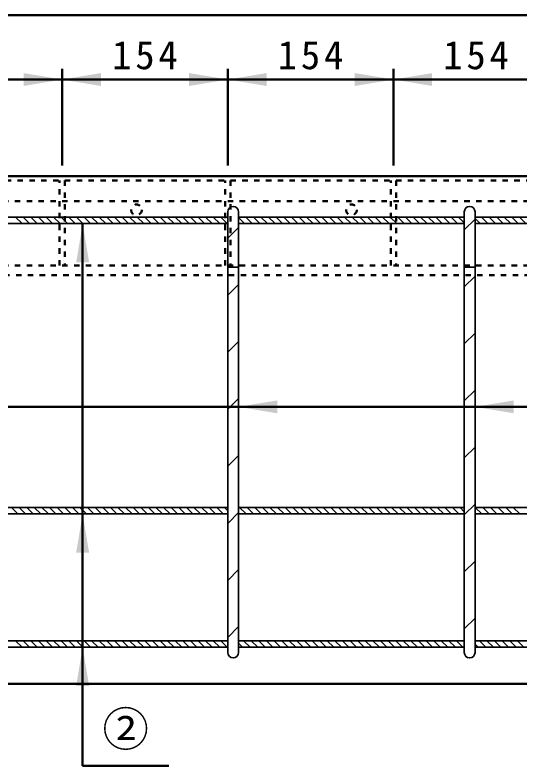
# Model space of a CAD drawing. Units: millimetres, scale not verified. Extents: x 100 to 4105, y 100 to 2870.
# Drawn here: x 3105 to 3575, y 995 to 1694 of the extents above; entities that cross this region are included whole.
import ezdxf
from ezdxf.enums import TextEntityAlignment as Align

# ---------------------------------------------------------------- set-up
doc = ezdxf.new("R2010")
doc.units = ezdxf.units.MM
doc.header["$LTSCALE"] = 5
doc.linetypes.add('USER2', pattern=[2.2, 1, -1.2])
doc.layers.add('V-nasSTD', color=7, linetype='Continuous', lineweight=50)
doc.styles.add('ＭＳ ゴシック', font='')
doc.styles.get('ＭＳ ゴシック').set_extended_font_data('MS Gothic')

msp = doc.modelspace()

# ---------------------------------------------------------------- hatches: boundary and pattern name
at = {"layer": 'V-nasSTD'}
for points in [[(3112.814, 1627.89), (3148.814, 1633.89), (3112.814, 1639.89)], [(3184.814, 1639.89), (3148.814, 1633.89), (3184.814, 1627.89)], [(3266.814, 1627.89), (3302.814, 1633.89), (3266.814, 1639.89)], [(3338.814, 1639.89), (3302.814, 1633.89), (3338.814, 1627.89)], [(3420.814, 1627.89), (3456.814, 1633.89), (3420.814, 1639.89)], [(3492.814, 1639.89), (3456.814, 1633.89), (3492.814, 1627.89)], [(3173.814, 1463.89), (3167.814, 1499.89), (3161.814, 1463.89)], [(3348.814, 1335.433), (3312.814, 1329.433), (3348.814, 1323.433)], [(3568.814, 1335.433), (3532.814, 1329.433), (3568.814, 1323.433)], [(3173.814, 1193.89), (3167.814, 1229.89), (3161.814, 1193.89)], [(3173.814, 1069.89), (3167.814, 1105.89), (3161.814, 1069.89)]]:
    msp.add_hatch(color=256, dxfattribs=at).paths.add_polyline_path(points)

# ---------------------------------------------------------------- linework, layer by layer
for p, q in [((1917.814, 1693.89), (3917.814, 1693.89)), ((3148.814, 1553.89), (3148.814, 1643.89)), ((3302.814, 1553.89), (3302.814, 1643.89)), ((3456.814, 1553.89), (3456.814, 1643.89)), ((2994.814, 1633.89), (3148.814, 1633.89)), ((3148.814, 1633.89), (3302.814, 1633.89)), ((3302.814, 1633.89), (3456.814, 1633.89)), ((3456.814, 1633.89), (3610.814, 1633.89)), ((1917.814, 1543.89), (3917.814, 1543.89)), ((3167.814, 995.39), (3167.814, 1499.89)), ((4020.814, 1329.433), (2917.814, 1329.433)), ((1917.814, 1071.89), (3917.814, 1071.89)), ((3167.814, 995.39), (3247.814, 995.39))]:
    msp.add_line(p, q, dxfattribs=at)
at = {"layer": 'V-nasSTD', "linetype": 'USER2'}
for p, q in [((1919.314, 1539.89), (3916.314, 1539.89)), ((3146.314, 1460.89), (3146.314, 1539.89)), ((3151.314, 1539.89), (3151.314, 1460.89)), ((3300.314, 1460.89), (3300.314, 1539.89)), ((3305.314, 1539.89), (3305.314, 1460.89)), ((3454.314, 1460.89), (3454.314, 1539.89)), ((3459.314, 1539.89), (3459.314, 1460.89)), ((2917.814, 1520.89), (3916.314, 1520.89)), ((2917.814, 1460.89), (3916.314, 1460.89)), ((1917.814, 1451.89), (3917.814, 1451.89))]:
    msp.add_line(p, q, dxfattribs=at)
at = {"layer": 'V-nasSTD', "lineweight": 35}
for p, q in [((3302.814, 1100.89), (3302.814, 1510.89)), ((3312.814, 1510.89), (3312.814, 1100.89)), ((3522.814, 1100.89), (3522.814, 1510.89)), ((3532.814, 1510.89), (3532.814, 1100.89)), ((3032.814, 1505.89), (3302.814, 1505.89)), ((3105.437, 1505.89), (3111.437, 1499.89)), ((3112.508, 1505.89), (3118.508, 1499.89)), ((3119.579, 1505.89), (3125.579, 1499.89)), ((3126.65, 1505.89), (3132.65, 1499.89)), ((3133.721, 1505.89), (3139.721, 1499.89)), ((3140.792, 1505.89), (3146.792, 1499.89)), ((3147.863, 1505.89), (3153.863, 1499.89)), ((3154.934, 1505.89), (3160.934, 1499.89)), ((3162.005, 1505.89), (3168.005, 1499.89)), ((3169.076, 1505.89), (3175.076, 1499.89)), ((3176.147, 1505.89), (3182.147, 1499.89)), ((3183.218, 1505.89), (3189.218, 1499.89)), ((3190.289, 1505.89), (3196.289, 1499.89)), ((3197.361, 1505.89), (3203.361, 1499.89)), ((3204.432, 1505.89), (3210.432, 1499.89)), ((3211.503, 1505.89), (3217.503, 1499.89)), ((3218.574, 1505.89), (3224.574, 1499.89)), ((3225.645, 1505.89), (3231.645, 1499.89)), ((3232.716, 1505.89), (3238.716, 1499.89)), ((3239.787, 1505.89), (3245.787, 1499.89)), ((3246.858, 1505.89), (3252.858, 1499.89)), ((3253.929, 1505.89), (3259.929, 1499.89)), ((3261, 1505.89), (3267, 1499.89)), ((3268.071, 1505.89), (3274.071, 1499.89)), ((3275.142, 1505.89), (3281.142, 1499.89)), ((3282.213, 1505.89), (3288.213, 1499.89)), ((3289.284, 1505.89), (3295.284, 1499.89)), ((3296.355, 1505.89), (3302.355, 1499.89)), ((3312.814, 1505.89), (3522.814, 1505.89)), ((3312.814, 1505.554), (3318.477, 1499.89)), ((3319.548, 1505.89), (3325.548, 1499.89)), ((3326.62, 1505.89), (3332.62, 1499.89)), ((3333.691, 1505.89), (3339.691, 1499.89)), ((3340.762, 1505.89), (3346.762, 1499.89)), ((3347.833, 1505.89), (3353.833, 1499.89)), ((3354.904, 1505.89), (3360.904, 1499.89)), ((3361.975, 1505.89), (3367.975, 1499.89)), ((3369.046, 1505.89), (3375.046, 1499.89)), ((3376.117, 1505.89), (3382.117, 1499.89)), ((3383.188, 1505.89), (3389.188, 1499.89)), ((3390.259, 1505.89), (3396.259, 1499.89)), ((3397.33, 1505.89), (3403.33, 1499.89)), ((3404.401, 1505.89), (3410.401, 1499.89)), ((3411.472, 1505.89), (3417.472, 1499.89)), ((3418.543, 1505.89), (3424.543, 1499.89)), ((3425.614, 1505.89), (3431.614, 1499.89)), ((3432.686, 1505.89), (3438.686, 1499.89)), ((3439.757, 1505.89), (3445.757, 1499.89)), ((3446.828, 1505.89), (3452.828, 1499.89)), ((3453.899, 1505.89), (3459.899, 1499.89)), ((3460.97, 1505.89), (3466.97, 1499.89)), ((3468.041, 1505.89), (3474.041, 1499.89)), ((3475.112, 1505.89), (3481.112, 1499.89)), ((3482.183, 1505.89), (3488.183, 1499.89)), ((3489.254, 1505.89), (3495.254, 1499.89)), ((3496.325, 1505.89), (3502.325, 1499.89)), ((3503.396, 1505.89), (3509.396, 1499.89)), ((3510.467, 1505.89), (3516.467, 1499.89)), ((3517.538, 1505.89), (3522.814, 1500.615)), ((3522.814, 1494.106), (3532.814, 1504.106)), ((3532.814, 1505.89), (3737.814, 1505.89)), ((3532.814, 1504.757), (3537.68, 1499.89)), ((3538.752, 1505.89), (3544.752, 1499.89)), ((3545.823, 1505.89), (3551.823, 1499.89)), ((3552.894, 1505.89), (3558.894, 1499.89)), ((3559.965, 1505.89), (3565.965, 1499.89)), ((3567.036, 1505.89), (3573.036, 1499.89)), ((3574.107, 1505.89), (3580.107, 1499.89)), ((3032.814, 1499.89), (3302.814, 1499.89)), ((3302.814, 1486.238), (3312.814, 1496.238)), ((3522.814, 1499.89), (3312.814, 1499.89)), ((3532.814, 1499.89), (3737.814, 1499.89)), ((3312.814, 1459.39), (3302.814, 1459.39)), ((3302.814, 1459.39), (3302.814, 1355.89)), ((3312.814, 1355.89), (3312.814, 1459.39)), ((3532.814, 1459.39), (3522.814, 1459.39)), ((3522.814, 1459.39), (3522.814, 1235.89)), ((3532.814, 1235.89), (3532.814, 1459.39)), ((3522.814, 1441.073), (3532.814, 1451.073)), ((3302.814, 1433.205), (3312.814, 1443.205)), ((3522.814, 1388.04), (3532.814, 1398.04)), ((3302.814, 1380.172), (3312.814, 1390.172)), ((3302.814, 1349.89), (3302.814, 1235.89)), ((3312.814, 1235.89), (3312.814, 1349.89)), ((3522.814, 1335.007), (3532.814, 1345.007)), ((3302.814, 1327.139), (3312.814, 1337.139)), ((3522.814, 1281.974), (3532.814, 1291.974)), ((3302.814, 1274.106), (3312.814, 1284.106)), ((3522.814, 1228.941), (3532.814, 1238.941)), ((3032.814, 1235.89), (3302.814, 1235.89)), ((3032.814, 1229.89), (3302.814, 1229.89)), ((3101.645, 1235.89), (3107.645, 1229.89)), ((3108.716, 1235.89), (3114.716, 1229.89)), ((3115.787, 1235.89), (3121.787, 1229.89)), ((3122.858, 1235.89), (3128.858, 1229.89)), ((3129.929, 1235.89), (3135.929, 1229.89)), ((3137, 1235.89), (3143, 1229.89)), ((3144.071, 1235.89), (3150.071, 1229.89)), ((3151.142, 1235.89), (3157.142, 1229.89)), ((3158.213, 1235.89), (3164.213, 1229.89)), ((3165.284, 1235.89), (3171.284, 1229.89)), ((3172.355, 1235.89), (3178.355, 1229.89)), ((3179.427, 1235.89), (3185.427, 1229.89)), ((3186.498, 1235.89), (3192.498, 1229.89)), ((3193.569, 1235.89), (3199.569, 1229.89)), ((3200.64, 1235.89), (3206.64, 1229.89)), ((3207.711, 1235.89), (3213.711, 1229.89)), ((3214.782, 1235.89), (3220.782, 1229.89)), ((3221.853, 1235.89), (3227.853, 1229.89)), ((3228.924, 1235.89), (3234.924, 1229.89)), ((3235.995, 1235.89), (3241.995, 1229.89)), ((3243.066, 1235.89), (3249.066, 1229.89)), ((3250.137, 1235.89), (3256.137, 1229.89)), ((3257.208, 1235.89), (3263.208, 1229.89)), ((3264.279, 1235.89), (3270.279, 1229.89)), ((3271.35, 1235.89), (3277.35, 1229.89)), ((3278.421, 1235.89), (3284.421, 1229.89)), ((3285.493, 1235.89), (3291.493, 1229.89)), ((3292.564, 1235.89), (3298.564, 1229.89)), ((3299.635, 1235.89), (3302.814, 1232.711)), ((3302.814, 1221.073), (3312.814, 1231.073)), ((3302.814, 1229.89), (3302.814, 1111.89)), ((3312.814, 1235.89), (3522.814, 1235.89)), ((3522.814, 1229.89), (3312.814, 1229.89)), ((3312.814, 1111.89), (3312.814, 1229.89)), ((3313.777, 1235.89), (3319.777, 1229.89)), ((3320.848, 1235.89), (3326.848, 1229.89)), ((3327.919, 1235.89), (3333.919, 1229.89)), ((3334.99, 1235.89), (3340.99, 1229.89)), ((3342.061, 1235.89), (3348.061, 1229.89)), ((3349.132, 1235.89), (3355.132, 1229.89)), ((3356.203, 1235.89), (3362.203, 1229.89)), ((3363.274, 1235.89), (3369.274, 1229.89)), ((3370.345, 1235.89), (3376.345, 1229.89)), ((3377.416, 1235.89), (3383.416, 1229.89)), ((3384.487, 1235.89), (3390.487, 1229.89)), ((3391.559, 1235.89), (3397.559, 1229.89)), ((3398.63, 1235.89), (3404.63, 1229.89)), ((3405.701, 1235.89), (3411.701, 1229.89)), ((3412.772, 1235.89), (3418.772, 1229.89)), ((3419.843, 1235.89), (3425.843, 1229.89)), ((3426.914, 1235.89), (3432.914, 1229.89)), ((3433.985, 1235.89), (3439.985, 1229.89)), ((3441.056, 1235.89), (3447.056, 1229.89)), ((3448.127, 1235.89), (3454.127, 1229.89)), ((3455.198, 1235.89), (3461.198, 1229.89)), ((3462.269, 1235.89), (3468.269, 1229.89)), ((3469.34, 1235.89), (3475.34, 1229.89)), ((3476.411, 1235.89), (3482.411, 1229.89)), ((3483.482, 1235.89), (3489.482, 1229.89)), ((3490.554, 1235.89), (3496.554, 1229.89)), ((3497.625, 1235.89), (3503.625, 1229.89)), ((3504.696, 1235.89), (3510.696, 1229.89)), ((3511.767, 1235.89), (3517.767, 1229.89)), ((3518.838, 1235.89), (3522.814, 1231.914)), ((3522.814, 1229.89), (3522.814, 1111.89)), ((3532.814, 1235.89), (3737.814, 1235.89)), ((3532.814, 1229.89), (3737.814, 1229.89)), ((3532.814, 1111.89), (3532.814, 1229.89)), ((3532.98, 1235.89), (3538.98, 1229.89)), ((3540.051, 1235.89), (3546.051, 1229.89)), ((3547.122, 1235.89), (3553.122, 1229.89)), ((3554.193, 1235.89), (3560.193, 1229.89)), ((3561.264, 1235.89), (3567.264, 1229.89)), ((3568.335, 1235.89), (3574.335, 1229.89)), ((3522.814, 1175.908), (3532.814, 1185.908)), ((3302.814, 1168.04), (3312.814, 1178.04)), ((3522.814, 1122.875), (3532.814, 1132.875)), ((3302.814, 1115.007), (3312.814, 1125.007)), ((3032.814, 1111.89), (3302.814, 1111.89)), ((3105.437, 1111.89), (3111.437, 1105.89)), ((3112.508, 1111.89), (3118.508, 1105.89)), ((3119.579, 1111.89), (3125.579, 1105.89)), ((3126.65, 1111.89), (3132.65, 1105.89)), ((3133.721, 1111.89), (3139.721, 1105.89)), ((3140.792, 1111.89), (3146.792, 1105.89)), ((3147.863, 1111.89), (3153.863, 1105.89)), ((3154.934, 1111.89), (3160.934, 1105.89)), ((3162.005, 1111.89), (3168.005, 1105.89)), ((3169.076, 1111.89), (3175.076, 1105.89)), ((3176.147, 1111.89), (3182.147, 1105.89)), ((3183.218, 1111.89), (3189.218, 1105.89)), ((3190.289, 1111.89), (3196.289, 1105.89)), ((3197.361, 1111.89), (3203.361, 1105.89)), ((3204.432, 1111.89), (3210.432, 1105.89)), ((3211.503, 1111.89), (3217.503, 1105.89)), ((3218.574, 1111.89), (3224.574, 1105.89)), ((3225.645, 1111.89), (3231.645, 1105.89)), ((3232.716, 1111.89), (3238.716, 1105.89)), ((3239.787, 1111.89), (3245.787, 1105.89)), ((3246.858, 1111.89), (3252.858, 1105.89)), ((3253.929, 1111.89), (3259.929, 1105.89)), ((3261, 1111.89), (3267, 1105.89)), ((3268.071, 1111.89), (3274.071, 1105.89)), ((3275.142, 1111.89), (3281.142, 1105.89)), ((3282.213, 1111.89), (3288.213, 1105.89)), ((3289.284, 1111.89), (3295.284, 1105.89)), ((3296.355, 1111.89), (3302.355, 1105.89)), ((3312.814, 1111.89), (3522.814, 1111.89)), ((3317.569, 1111.89), (3323.569, 1105.89)), ((3324.64, 1111.89), (3330.64, 1105.89)), ((3331.711, 1111.89), (3337.711, 1105.89)), ((3338.782, 1111.89), (3344.782, 1105.89)), ((3345.853, 1111.89), (3351.853, 1105.89)), ((3352.924, 1111.89), (3358.924, 1105.89)), ((3359.995, 1111.89), (3365.995, 1105.89)), ((3367.066, 1111.89), (3373.066, 1105.89)), ((3374.137, 1111.89), (3380.137, 1105.89)), ((3381.208, 1111.89), (3387.208, 1105.89)), ((3388.279, 1111.89), (3394.279, 1105.89)), ((3395.35, 1111.89), (3401.35, 1105.89)), ((3402.421, 1111.89), (3408.421, 1105.89)), ((3409.493, 1111.89), (3415.493, 1105.89)), ((3416.564, 1111.89), (3422.564, 1105.89)), ((3423.635, 1111.89), (3429.635, 1105.89)), ((3430.706, 1111.89), (3436.706, 1105.89)), ((3437.777, 1111.89), (3443.777, 1105.89)), ((3444.848, 1111.89), (3450.848, 1105.89)), ((3451.919, 1111.89), (3457.919, 1105.89)), ((3458.99, 1111.89), (3464.99, 1105.89)), ((3466.061, 1111.89), (3472.061, 1105.89)), ((3473.132, 1111.89), (3479.132, 1105.89)), ((3480.203, 1111.89), (3486.203, 1105.89)), ((3487.274, 1111.89), (3493.274, 1105.89)), ((3494.345, 1111.89), (3500.345, 1105.89)), ((3501.416, 1111.89), (3507.416, 1105.89)), ((3508.487, 1111.89), (3514.487, 1105.89)), ((3515.559, 1111.89), (3521.559, 1105.89)), ((3522.63, 1111.89), (3522.814, 1111.706)), ((3532.814, 1111.89), (3737.814, 1111.89)), ((3536.772, 1111.89), (3542.772, 1105.89)), ((3543.843, 1111.89), (3549.843, 1105.89)), ((3550.914, 1111.89), (3556.914, 1105.89)), ((3557.985, 1111.89), (3563.985, 1105.89)), ((3565.056, 1111.89), (3571.056, 1105.89)), ((3572.127, 1111.89), (3578.127, 1105.89)), ((3032.814, 1105.89), (3302.814, 1105.89)), ((3302.814, 1105.89), (3302.814, 1100.89)), ((3312.814, 1109.574), (3316.498, 1105.89)), ((3522.814, 1105.89), (3312.814, 1105.89)), ((3312.814, 1100.89), (3312.814, 1105.89)), ((3522.814, 1105.89), (3522.814, 1100.89)), ((3532.814, 1108.777), (3535.701, 1105.89)), ((3532.814, 1105.89), (3737.814, 1105.89)), ((3532.814, 1100.89), (3532.814, 1105.89))]:
    msp.add_line(p, q, dxfattribs=at)
at = {"layer": 'V-nasSTD', "linetype": 'USER2'}
for centre in [(3217.814, 1512.661), (3417.814, 1512.661)]:
    msp.add_circle(centre, 5, dxfattribs=at)
at = {"layer": 'V-nasSTD', "lineweight": 35}
for centre, start, end in [((3307.814, 1510.89), 0, 180), ((3527.814, 1510.89), 0, 180), ((3307.814, 1100.89), 180, 0), ((3307.814, 1100.89), 180, 0), ((3527.814, 1100.89), 180, 0), ((3527.814, 1100.89), 180, 0)]:
    msp.add_arc(centre, 5, start, end, dxfattribs=at)

# ---------------------------------------------------------------- texts
at = {"layer": 'V-nasSTD', "style": 'ＭＳ ゴシック'}
msp.add_text('②', height=31.67, dxfattribs=at).set_placement((3186.214, 1045.59), align=Align.TOP_LEFT)
at = {"layer": 'V-nasSTD', "char_height": 26.39, "attachment_point": 1, "style": 'ＭＳ ゴシック'}
for insert in [(3195.214, 1669.89), (3349.214, 1669.89), (3503.214, 1669.89)]:
    msp.add_mtext('\\T1.2;154', dxfattribs=dict(at, insert=insert))

doc.saveas('drawing.dxf')
